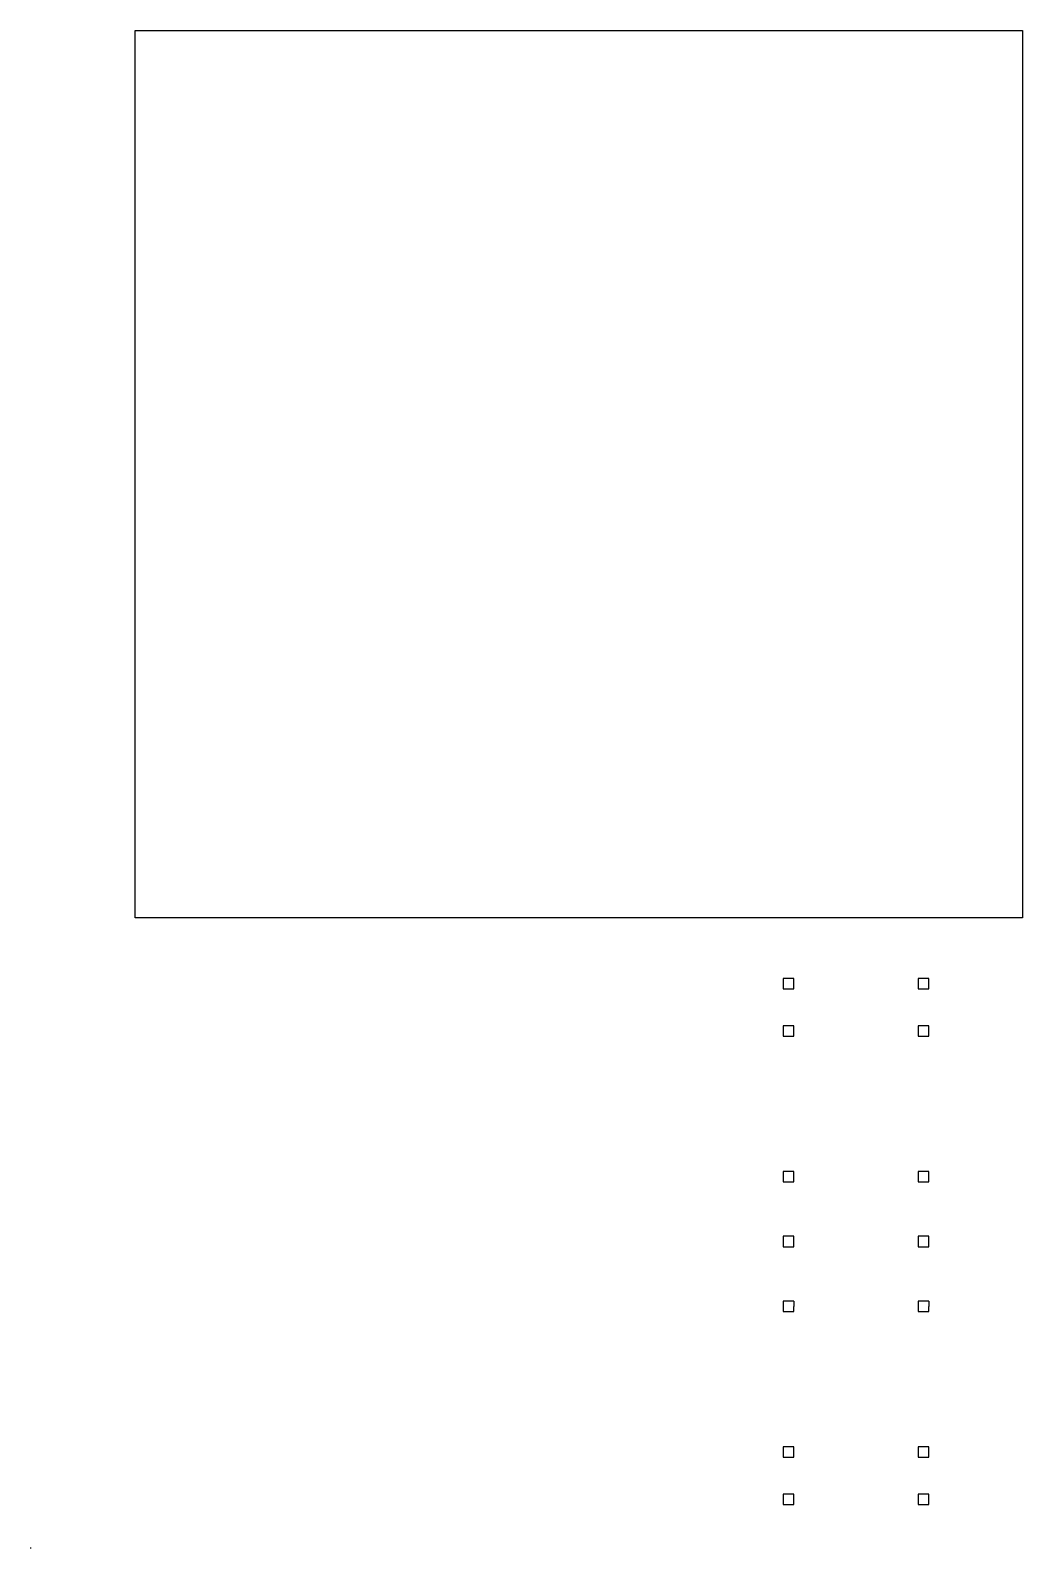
# Model space of a CAD drawing. Header units: millimetres. Extents: x -602 to 362, y 19021 to 19826.
# Drawn here: x -207.9 to -151.2, y 19646.9 to 19733.4 of the extents above; entities that cross this region are included whole.
import ezdxf

# ---------------------------------------------------------------- set-up
doc = ezdxf.new("R2010")
doc.units = ezdxf.units.MM
doc.layers.add('SectionCutEdges', color=1, linetype='Continuous')

msp = doc.modelspace()

# ---------------------------------------------------------------- linework, layer by layer
msp.add_lwpolyline([(-151.23926, 19682.84931), (-201.86595, 19682.84931), (-201.86595, 19733.44289), (-151.23926, 19733.44289)], close=True)
at = {"layer": 'SectionCutEdges'}
for p, q in [((-164.30039, 19679.38749), (-164.90039, 19679.38749)), ((-164.90039, 19679.38749), (-164.90039, 19678.78749)), ((-164.90039, 19678.78749), (-164.30039, 19678.78749)), ((-164.30039, 19678.78749), (-164.30039, 19679.38749)), ((-156.60039, 19679.38749), (-157.20039, 19679.38749)), ((-157.20039, 19679.38749), (-157.20039, 19678.78749)), ((-157.20039, 19678.78749), (-156.60039, 19678.78749)), ((-156.60039, 19678.78749), (-156.60039, 19679.38749)), ((-164.30039, 19676.68749), (-164.90039, 19676.68749)), ((-164.90039, 19676.68749), (-164.90039, 19676.08749)), ((-164.90039, 19676.08749), (-164.30039, 19676.08749)), ((-164.30039, 19676.08749), (-164.30039, 19676.68749)), ((-156.60039, 19676.68749), (-157.20039, 19676.68749)), ((-157.20039, 19676.68749), (-157.20039, 19676.08749)), ((-157.20039, 19676.08749), (-156.60039, 19676.08749)), ((-156.60039, 19676.08749), (-156.60039, 19676.68749)), ((-164.30039, 19668.38749), (-164.90039, 19668.38749)), ((-164.90039, 19668.38749), (-164.90039, 19667.78749)), ((-164.30039, 19668.08749), (-164.30039, 19668.38749)), ((-156.60039, 19668.38749), (-157.20039, 19668.38749)), ((-157.20039, 19668.38749), (-157.20039, 19667.78749)), ((-156.60039, 19668.08749), (-156.60039, 19668.38749)), ((-164.90039, 19667.78749), (-164.30039, 19667.78749)), ((-164.30039, 19667.78749), (-164.30039, 19668.08749)), ((-157.20039, 19667.78749), (-156.60039, 19667.78749)), ((-156.60039, 19667.78749), (-156.60039, 19668.08749)), ((-164.30039, 19664.68749), (-164.90039, 19664.68749)), ((-164.90039, 19664.68749), (-164.90039, 19664.08749)), ((-164.90039, 19664.08749), (-164.30039, 19664.08749)), ((-164.30039, 19664.08749), (-164.30039, 19664.68749)), ((-156.60039, 19664.68749), (-157.20039, 19664.68749)), ((-157.20039, 19664.68749), (-157.20039, 19664.08749)), ((-157.20039, 19664.08749), (-156.60039, 19664.08749)), ((-156.60039, 19664.08749), (-156.60039, 19664.68749)), ((-164.30039, 19660.98749), (-164.90039, 19660.98749)), ((-164.90039, 19660.98749), (-164.90039, 19660.38749)), ((-164.30039, 19660.98749), (-164.30039, 19660.68749)), ((-164.30039, 19660.38749), (-164.30039, 19660.68749)), ((-156.60039, 19660.98749), (-157.20039, 19660.98749)), ((-157.20039, 19660.98749), (-157.20039, 19660.38749)), ((-156.60039, 19660.98749), (-156.60039, 19660.68749)), ((-156.60039, 19660.38749), (-156.60039, 19660.68749)), ((-164.90039, 19660.38749), (-164.30039, 19660.38749)), ((-157.20039, 19660.38749), (-156.60039, 19660.38749)), ((-164.30039, 19652.68749), (-164.90039, 19652.68749)), ((-164.90039, 19652.68749), (-164.90039, 19652.08749)), ((-164.90039, 19652.08749), (-164.30039, 19652.08749)), ((-164.30039, 19652.08749), (-164.30039, 19652.68749)), ((-156.60039, 19652.68749), (-157.20039, 19652.68749)), ((-157.20039, 19652.68749), (-157.20039, 19652.08749)), ((-157.20039, 19652.08749), (-156.60039, 19652.08749)), ((-156.60039, 19652.08749), (-156.60039, 19652.68749)), ((-164.30039, 19649.98749), (-164.90039, 19649.98749)), ((-164.90039, 19649.98749), (-164.90039, 19649.38749)), ((-164.90039, 19649.38749), (-164.30039, 19649.38749)), ((-164.30039, 19649.38749), (-164.30039, 19649.98749)), ((-156.60039, 19649.98749), (-157.20039, 19649.98749)), ((-157.20039, 19649.98749), (-157.20039, 19649.38749)), ((-157.20039, 19649.38749), (-156.60039, 19649.38749)), ((-156.60039, 19649.38749), (-156.60039, 19649.98749)), ((-207.85488, 19646.91022), (-207.85521, 19646.89302)), ((-207.85521, 19646.89302), (-207.84722, 19646.8747)), ((-207.85446, 19646.93184), (-207.85488, 19646.91022))]:
    msp.add_line(p, q, dxfattribs=at)

doc.saveas('drawing.dxf')
